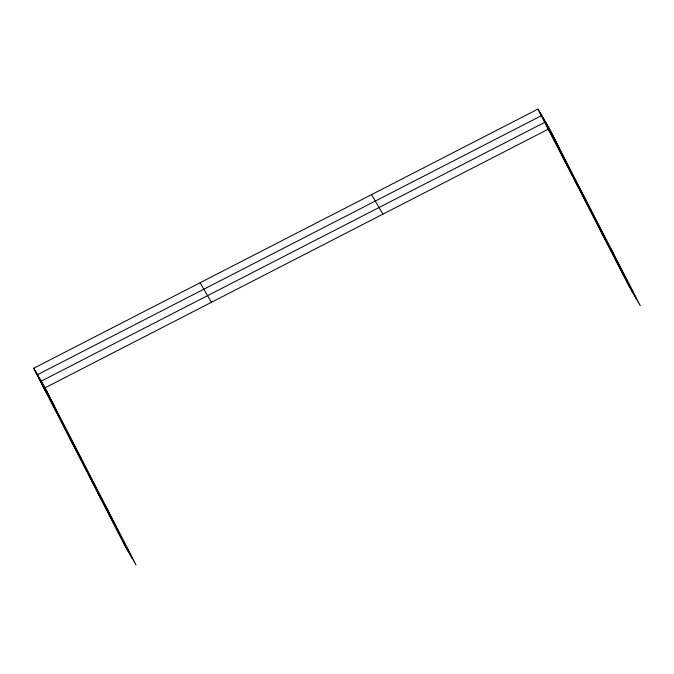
<?xml version="1.0" encoding="UTF-8"?>
<svg xmlns="http://www.w3.org/2000/svg" width="674" height="674" viewBox="0 0 674 674"><rect width="100%" height="100%" fill="white"/><g stroke="black" fill="none" stroke-linecap="round" stroke-linejoin="round"><path stroke-width="1.01" d="M33.7 368.274L45.023 387.836L136.03 564.922L124.707 545.359L33.7 368.274L537.97 109.078L549.293 128.641L640.3 305.726L628.977 286.164L537.97 109.078M541.702 115.532L37.432 374.736L128.448 551.812M41.173 381.189L545.443 121.986L636.45 299.071M45.023 387.836L549.293 128.641M547.6 127.824L558.923 147.379M574.459 180.076L585.782 199.639M602.126 233.912L613.45 253.475M371.559 194.618L382.883 214.172M200.111 282.743L211.434 302.306M43.33 387.019L54.653 406.582M70.189 439.271L81.512 458.834M97.856 493.107L109.18 512.67M548.333 126.973L557.962 145.719M546.403 123.654L557.002 144.059M543.573 118.759L554.138 139.114M542.637 117.15L552.276 135.887M540.767 113.923L632.717 292.617M539.84 112.305L549.47 131.051M43.094 384.509L53.693 404.914M42.133 382.849L51.772 401.594M40.238 379.572L132.18 558.274M39.303 377.962L48.941 396.7M36.506 373.118L46.135 391.864M34.635 369.891L45.2 390.246"/></g></svg>
